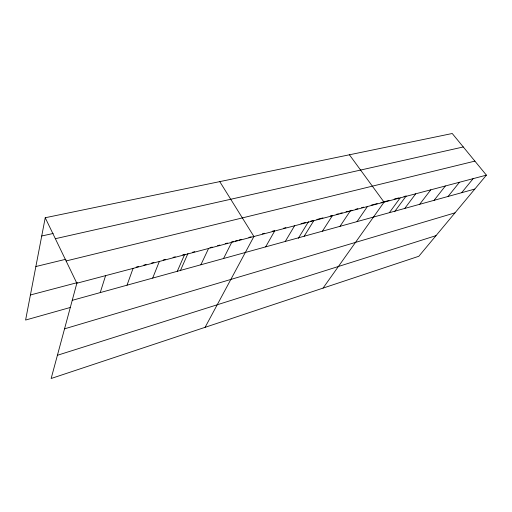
<?xml version="1.0" encoding="UTF-8"?>
<svg xmlns="http://www.w3.org/2000/svg" width="512" height="512" viewBox="0 0 512 512"><rect width="100%" height="100%" fill="white"/><g stroke="black" fill="none" stroke-linecap="round" stroke-linejoin="round"><path stroke-width="0.77" d="M45.229 217.747L76.845 283.232L51.149 378.496L418.835 256.262L486.4 175.149L452.237 133.504L45.229 217.747L25.6 320.051L70.63 307.373M100.23 292.595L105.587 275.648M127.021 285.19L133.056 268.397M152.678 278.099L159.328 261.466M177.28 271.302L184.486 254.822M180.333 270.733L187.974 253.459M200.877 264.774L208.595 248.461M223.546 258.515L231.718 242.362M205.101 327.315L253.92 236.499L219.757 181.626M265.67 246.867L274.637 231.034M285.274 241.453L294.579 225.773M298.266 238.413L308.493 221.702M304.173 236.224L313.786 220.704M322.413 231.187L332.301 215.814M340.019 226.317L350.163 211.104M357.03 221.613L367.405 206.554M323.053 288.102L384.058 202.157L349.421 154.784M389.376 212.672L400.154 197.914M394.573 211.744L406.214 195.949L403.955 196.544M404.768 208.422L415.718 193.805M419.667 204.301L430.771 189.83M434.099 200.314L445.344 185.984M448.09 196.448L459.462 182.259M461.658 192.698L473.139 178.65M57.414 355.277L436.006 235.648M64.544 328.838L454.989 212.858M72.23 300.333L474.816 189.062M76.845 283.232L486.4 175.149M30.413 294.976L77.389 282.598M136.147 267.117L138.464 266.502M143.866 265.082L146.182 264.467M151.597 263.046L153.914 262.432M163.187 259.987L165.504 259.379M173.05 257.389L175.29 256.8M182.752 254.835L184.992 254.246M192.512 252.262L194.784 251.667M209.933 247.674L212.224 247.072M217.562 245.664L219.846 245.062M225.184 243.654L227.494 243.046M231.347 242.029L233.658 241.421M235.2 241.018L237.51 240.403M239.053 240L241.363 239.392M248.87 237.414L251.11 236.819M262.336 233.862L264.608 233.267M272.166 231.27L274.438 230.675M283.616 228.256L285.926 227.648M301.037 223.667L305.51 222.49M310.771 221.101L313.05 220.499M316.845 219.501L322.925 217.901M330.323 215.949L332.531 215.366M336.224 214.394L338.432 213.811M339.942 213.414L342.208 212.819M345.978 211.821L348.237 211.226M349.747 210.829L352.013 210.234M355.699 209.261L357.894 208.685M361.562 207.718L363.763 207.136M371.206 205.178L377.222 203.59M380.966 202.605L389.011 200.48M394.157 199.13L398.682 197.939M66.093 260.96L474.893 161.12M35.866 266.534L65.926 259.238M55.347 238.701L463.277 146.963M41.722 236L53.165 233.478"/></g></svg>
